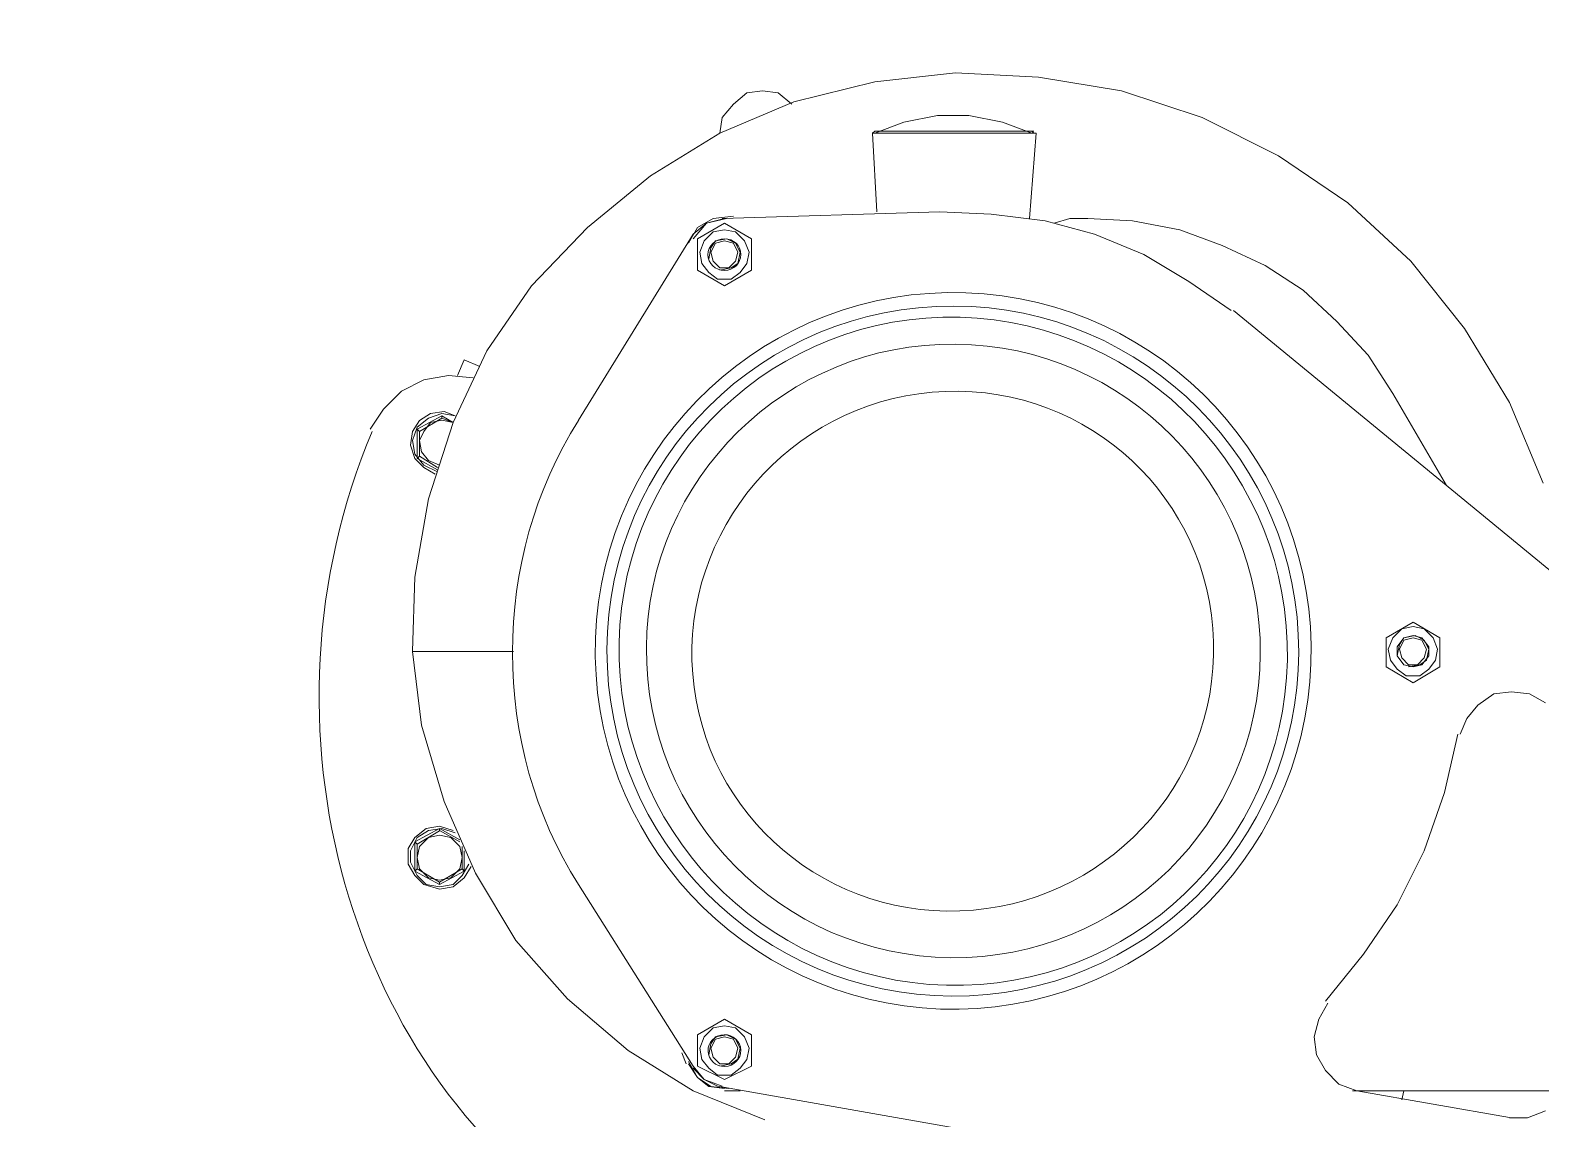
# Model space of a CAD drawing. Header units: inches. Extents: x 23291 to 181956, y 9161 to 51408.
# Drawn here: x 112780.4 to 113250.9, y 37280.9 to 37620 of the extents above; entities that cross this region are included whole.
import ezdxf

# ---------------------------------------------------------------- set-up
doc = ezdxf.new("R2010")
doc.units = ezdxf.units.IN
doc.header["$MEASUREMENT"] = 0
doc.layers.add('1', color=3, linetype='Continuous')
doc.layers.add('Dim', color=6, linetype='Continuous', lineweight=13)

# ---------------------------------------------------------------- blocks, each defined once
blk = doc.blocks.new('5')
at = {"layer": '1', "lineweight": 9}
for p, q in [((225.26463, -21.1878), (225.24176, -21.19032)), ((225.28812, -21.18906), (225.26463, -21.1878)), ((225.31161, -21.19288), (225.28812, -21.18906)), ((225.20557, -21.19351), (225.20175, -21.19667)), ((225.21003, -21.19286), (225.20557, -21.19351)), ((225.21447, -21.19351), (225.21003, -21.19286)), ((225.21826, -21.19667), (225.21447, -21.19351)), ((225.24176, -21.19032), (225.21889, -21.19604)), ((225.33448, -21.20049), (225.31161, -21.19288)), ((225.21889, -21.19604), (225.19794, -21.20491)), ((225.20175, -21.19667), (225.19858, -21.20049)), ((225.19858, -21.20049), (225.19794, -21.20492)), ((225.25003, -21.20176), (225.24176, -21.20492)), ((225.25954, -21.19984), (225.25003, -21.20176)), ((225.26844, -21.19984), (225.25954, -21.19984)), ((225.27794, -21.20176), (225.26844, -21.19984)), ((225.28622, -21.20492), (225.27794, -21.20176)), ((225.35608, -21.21128), (225.33448, -21.20049)), ((225.19794, -21.20491), (225.17826, -21.21699)), ((225.28749, -21.20492), (225.24113, -21.20492)), ((225.24113, -21.20492), (225.24239, -21.22716)), ((225.24114, -21.20492), (225.24176, -21.20429)), ((225.24176, -21.20429), (225.28685, -21.20429)), ((225.2875, -21.20492), (225.28558, -21.22908)), ((225.28685, -21.20492), (225.28622, -21.20429)), ((225.37576, -21.22462), (225.35608, -21.21128)), ((225.17826, -21.21699), (225.16048, -21.23162)), ((225.20175, -21.22844), (225.19602, -21.22907)), ((225.26017, -21.22715), (225.19857, -21.22907)), ((225.27477, -21.2278), (225.26018, -21.22715)), ((225.29003, -21.2297), (225.27477, -21.2278)), ((225.39356, -21.24115), (225.37576, -21.22462)), ((225.16048, -21.23162), (225.1446, -21.24811)), ((225.1916, -21.23162), (225.18906, -21.23605)), ((225.19413, -21.23033), (225.19032, -21.23478)), ((225.19414, -21.23033), (225.19033, -21.23351)), ((225.19602, -21.22907), (225.1916, -21.23162)), ((225.1916, -21.23479), (225.19921, -21.23034)), ((225.19604, -21.23287), (225.1935, -21.2354)), ((225.19984, -21.22907), (225.19413, -21.23033)), ((225.19921, -21.22907), (225.19414, -21.23033)), ((225.19921, -21.23224), (225.19604, -21.23287)), ((225.19921, -21.23033), (225.20684, -21.23478)), ((225.20238, -21.23287), (225.19921, -21.23224)), ((225.20494, -21.2354), (225.20238, -21.23287)), ((225.304, -21.23351), (225.29003, -21.2297)), ((225.29257, -21.23033), (225.29702, -21.22907)), ((225.29702, -21.22907), (225.30208, -21.22907)), ((225.30209, -21.22906), (225.31478, -21.22969)), ((225.31478, -21.22969), (225.32814, -21.23224)), ((225.32814, -21.23224), (225.34019, -21.23669)), ((225.19033, -21.23351), (225.15793, -21.28621)), ((225.1916, -21.24368), (225.1916, -21.23479)), ((225.1935, -21.2354), (225.19222, -21.23858)), ((225.19667, -21.2354), (225.19539, -21.23732)), ((225.19666, -21.23604), (225.19539, -21.23859)), ((225.19921, -21.23541), (225.19666, -21.23604)), ((225.19985, -21.23479), (225.19667, -21.2354)), ((225.20175, -21.23604), (225.19921, -21.23541)), ((225.20238, -21.23605), (225.19985, -21.23479)), ((225.20304, -21.23859), (225.20175, -21.23604)), ((225.20367, -21.23858), (225.20238, -21.23605)), ((225.20619, -21.23858), (225.20494, -21.2354)), ((225.20684, -21.23479), (225.20684, -21.24369)), ((225.31796, -21.23922), (225.304, -21.23351)), ((225.34019, -21.23669), (225.35228, -21.2424)), ((225.19222, -21.23858), (225.19285, -21.24176)), ((225.19539, -21.23732), (225.19477, -21.2405)), ((225.19539, -21.23859), (225.19604, -21.24114)), ((225.19604, -21.24114), (225.19794, -21.24304)), ((225.20048, -21.24304), (225.20238, -21.24114)), ((225.20238, -21.24114), (225.20304, -21.23859)), ((225.20302, -21.24176), (225.20367, -21.23858)), ((225.20556, -21.24176), (225.20619, -21.23858)), ((225.33068, -21.24686), (225.31796, -21.23922)), ((225.40879, -21.26018), (225.39356, -21.24115)), ((225.19921, -21.24811), (225.1916, -21.24368)), ((225.19285, -21.24176), (225.19477, -21.24432)), ((225.19477, -21.24432), (225.19729, -21.24619)), ((225.19794, -21.24368), (225.20113, -21.24303)), ((225.19794, -21.24304), (225.20048, -21.24304)), ((225.20684, -21.24368), (225.19921, -21.24811)), ((225.20112, -21.24619), (225.20367, -21.24432)), ((225.20113, -21.24303), (225.20302, -21.24176)), ((225.20367, -21.24432), (225.20556, -21.24176)), ((225.35228, -21.2424), (225.36306, -21.24938)), ((225.1446, -21.24811), (225.13189, -21.26655)), ((225.19729, -21.24619), (225.20112, -21.24619)), ((225.34273, -21.2551), (225.33068, -21.24686)), ((225.36306, -21.24938), (225.37259, -21.25827)), ((225.46086, -21.35164), (225.34338, -21.25509)), ((225.37259, -21.25827), (225.38149, -21.2678)), ((225.42149, -21.28114), (225.40879, -21.26018)), ((225.13189, -21.26655), (225.12238, -21.28685)), ((225.12364, -21.27351), (225.12556, -21.26908)), ((225.12998, -21.27098), (225.12554, -21.26908)), ((225.38149, -21.2678), (225.38847, -21.2786)), ((225.11412, -21.27479), (225.10774, -21.27798)), ((225.1211, -21.27351), (225.11412, -21.27479)), ((225.12808, -21.27414), (225.1211, -21.27351)), ((225.10774, -21.27798), (225.10269, -21.28304)), ((225.38847, -21.2786), (225.40371, -21.30465)), ((225.10269, -21.28304), (225.09888, -21.28875)), ((225.11983, -21.28367), (225.11602, -21.2843)), ((225.123, -21.28496), (225.11983, -21.28367)), ((225.43102, -21.30401), (225.42149, -21.28114)), ((225.11283, -21.28622), (225.11093, -21.28938)), ((225.11093, -21.29193), (225.1122, -21.28812)), ((225.1122, -21.28876), (225.11919, -21.28494)), ((225.1122, -21.28812), (225.11537, -21.28559)), ((225.11602, -21.2843), (225.11283, -21.28622)), ((225.11283, -21.28939), (225.11919, -21.28559)), ((225.11601, -21.28684), (225.11412, -21.28939)), ((225.11537, -21.28559), (225.11919, -21.2843)), ((225.12238, -21.28685), (225.11538, -21.30844)), ((225.11918, -21.28621), (225.11601, -21.28684)), ((225.12237, -21.28684), (225.11918, -21.28621)), ((225.11919, -21.2843), (225.123, -21.28496)), ((225.11919, -21.28494), (225.12238, -21.28684)), ((225.11919, -21.28495), (225.11919, -21.28558)), ((225.11919, -21.28559), (225.12237, -21.28685)), ((225.11093, -21.28938), (225.11031, -21.2932)), ((225.11158, -21.29575), (225.11093, -21.29193)), ((225.11283, -21.28939), (225.1122, -21.28876)), ((225.1122, -21.29257), (225.1122, -21.28876)), ((225.1122, -21.29701), (225.1122, -21.29258)), ((225.11283, -21.29637), (225.11283, -21.28937)), ((225.11412, -21.28939), (225.11283, -21.29192)), ((225.11283, -21.29192), (225.11347, -21.29513)), ((225.11031, -21.2932), (225.11158, -21.29699)), ((225.1141, -21.29891), (225.11158, -21.29575)), ((225.11158, -21.29699), (225.1141, -21.29956)), ((225.1122, -21.297), (225.11283, -21.29637)), ((225.11792, -21.30019), (225.1122, -21.29701)), ((225.11792, -21.29956), (225.11283, -21.29638)), ((225.11347, -21.29513), (225.11539, -21.29763)), ((225.11792, -21.30083), (225.1141, -21.29891)), ((225.1141, -21.29956), (225.11729, -21.30146)), ((225.11539, -21.29763), (225.11856, -21.2989)), ((225.11538, -21.30844), (225.11158, -21.33066)), ((225.11158, -21.33066), (225.11093, -21.35163)), ((225.38656, -21.34781), (225.39419, -21.34336)), ((225.39419, -21.34335), (225.4018, -21.3478)), ((225.38656, -21.35605), (225.38656, -21.34781)), ((225.38846, -21.3478), (225.38719, -21.351)), ((225.39101, -21.34527), (225.38846, -21.3478)), ((225.39163, -21.34781), (225.38973, -21.35034)), ((225.39163, -21.34781), (225.39037, -21.34971)), ((225.39419, -21.34464), (225.39101, -21.34527)), ((225.39419, -21.34718), (225.39163, -21.34781)), ((225.39481, -21.34718), (225.39163, -21.34781)), ((225.39419, -21.34781), (225.39163, -21.34846)), ((225.39734, -21.34527), (225.39419, -21.34464)), ((225.39672, -21.34781), (225.39419, -21.34718)), ((225.39672, -21.34846), (225.39419, -21.34781)), ((225.39736, -21.34846), (225.39481, -21.34718)), ((225.39863, -21.35034), (225.39672, -21.34781)), ((225.39991, -21.3478), (225.39734, -21.34527)), ((225.40116, -21.351), (225.39991, -21.3478)), ((225.40181, -21.34781), (225.40181, -21.35605)), ((225.11093, -21.35164), (225.11347, -21.37259)), ((225.13951, -21.35164), (225.11093, -21.35164)), ((225.38719, -21.351), (225.38784, -21.35416)), ((225.38973, -21.35034), (225.38973, -21.35289)), ((225.39037, -21.34971), (225.38975, -21.35289)), ((225.39163, -21.34846), (225.39038, -21.35099)), ((225.39038, -21.35099), (225.39101, -21.35352)), ((225.39799, -21.35099), (225.39672, -21.34846)), ((225.39734, -21.35352), (225.39799, -21.35099)), ((225.39863, -21.35099), (225.39736, -21.34846)), ((225.39798, -21.35418), (225.39863, -21.35099)), ((225.39863, -21.35289), (225.39863, -21.35034)), ((225.40053, -21.35416), (225.40116, -21.351)), ((225.39419, -21.36052), (225.38656, -21.35605)), ((225.38784, -21.35416), (225.38973, -21.35672)), ((225.38973, -21.35289), (225.39163, -21.35544)), ((225.38973, -21.35672), (225.39228, -21.35861)), ((225.39101, -21.35352), (225.39292, -21.35544)), ((225.39163, -21.35544), (225.39419, -21.35606)), ((225.39292, -21.35605), (225.39609, -21.35544)), ((225.39292, -21.35544), (225.39546, -21.35544)), ((225.39419, -21.35606), (225.39672, -21.35544)), ((225.40181, -21.35605), (225.3942, -21.36052)), ((225.39546, -21.35544), (225.39734, -21.35352)), ((225.39609, -21.35544), (225.39798, -21.35418)), ((225.39609, -21.35861), (225.39863, -21.35672)), ((225.39672, -21.35544), (225.39863, -21.35289)), ((225.39863, -21.35672), (225.40053, -21.35416)), ((225.39228, -21.35861), (225.39609, -21.35861)), ((225.41705, -21.36369), (225.41259, -21.36686)), ((225.42211, -21.36306), (225.41705, -21.36369)), ((225.4272, -21.36369), (225.42211, -21.36306)), ((225.43166, -21.36622), (225.4272, -21.36369)), ((225.41259, -21.36686), (225.40942, -21.37067)), ((225.11347, -21.37259), (225.11983, -21.39418)), ((225.40942, -21.37067), (225.40752, -21.37512)), ((225.40308, -21.39163), (225.40689, -21.37512)), ((225.11983, -21.39418), (225.12873, -21.41448)), ((225.39735, -21.40814), (225.40308, -21.39163)), ((225.11158, -21.4056), (225.11855, -21.40179)), ((225.11474, -21.40179), (225.11159, -21.40434)), ((225.11537, -21.40242), (225.1122, -21.40434)), ((225.1122, -21.40624), (225.11856, -21.40243)), ((225.11856, -21.40116), (225.11474, -21.40179)), ((225.11919, -21.40179), (225.11537, -21.40242)), ((225.11856, -21.4037), (225.11539, -21.40433)), ((225.11855, -21.40179), (225.12426, -21.40497)), ((225.12237, -21.40242), (225.11856, -21.40116)), ((225.11856, -21.40179), (225.11856, -21.40242)), ((225.11856, -21.40242), (225.12427, -21.40561)), ((225.12173, -21.40433), (225.11856, -21.4037)), ((225.123, -21.40307), (225.11919, -21.40179)), ((225.11159, -21.40434), (225.10966, -21.4075)), ((225.10966, -21.4075), (225.10966, -21.41195)), ((225.1122, -21.40434), (225.1103, -21.40815)), ((225.1103, -21.40815), (225.1103, -21.41131)), ((225.11221, -21.40624), (225.11158, -21.4056)), ((225.11158, -21.41004), (225.11158, -21.40561)), ((225.1122, -21.41323), (225.1122, -21.40623)), ((225.11283, -21.40686), (225.1122, -21.41004)), ((225.11539, -21.40433), (225.11283, -21.40686)), ((225.12427, -21.40686), (225.12173, -21.40433)), ((225.12491, -21.41004), (225.12427, -21.40686)), ((225.12492, -21.40687), (225.12492, -21.41324)), ((225.12555, -21.40815), (225.12555, -21.41004)), ((225.38974, -21.42338), (225.39735, -21.40814)), ((225.10966, -21.41195), (225.11159, -21.41514)), ((225.1103, -21.41131), (225.1122, -21.41513)), ((225.11158, -21.41386), (225.11158, -21.41004)), ((225.1122, -21.41004), (225.11283, -21.41323)), ((225.12427, -21.41323), (225.12491, -21.41004)), ((225.12492, -21.41513), (225.12681, -21.41195)), ((225.12555, -21.41004), (225.12555, -21.41386)), ((225.11158, -21.41386), (225.11221, -21.41323)), ((225.11856, -21.41767), (225.11158, -21.41386)), ((225.11159, -21.41514), (225.11412, -21.41766)), ((225.11856, -21.41703), (225.1122, -21.41323)), ((225.1122, -21.41513), (225.11475, -21.41766)), ((225.11283, -21.41323), (225.11539, -21.41576)), ((225.11539, -21.41576), (225.11856, -21.41641)), ((225.12492, -21.41323), (225.11856, -21.41703)), ((225.12555, -21.41386), (225.11856, -21.41767)), ((225.11856, -21.41641), (225.12173, -21.41576)), ((225.12173, -21.41576), (225.12427, -21.41323)), ((225.12237, -21.41766), (225.12492, -21.41513)), ((225.12237, -21.4183), (225.12554, -21.41575)), ((225.12555, -21.41386), (225.12492, -21.41323)), ((225.12554, -21.41575), (225.12746, -21.41258)), ((225.12873, -21.41448), (225.14015, -21.43353)), ((225.11412, -21.41766), (225.11856, -21.41895)), ((225.11475, -21.41766), (225.11856, -21.41829)), ((225.11856, -21.41703), (225.11856, -21.41703)), ((225.11856, -21.41767), (225.11856, -21.41703)), ((225.11856, -21.41829), (225.12237, -21.41766)), ((225.11856, -21.41895), (225.12237, -21.4183)), ((225.15793, -21.41767), (225.19033, -21.4691)), ((225.38021, -21.43735), (225.38974, -21.42338)), ((225.14015, -21.43353), (225.15474, -21.45006)), ((225.36942, -21.4507), (225.38021, -21.43735)), ((225.15474, -21.45006), (225.17192, -21.46465)), ((225.37005, -21.45132), (225.36751, -21.45576)), ((225.1916, -21.46021), (225.19921, -21.45578)), ((225.19604, -21.4583), (225.1935, -21.46085)), ((225.19921, -21.45767), (225.19604, -21.4583)), ((225.19921, -21.45577), (225.20684, -21.4602)), ((225.20238, -21.4583), (225.19921, -21.45767)), ((225.20494, -21.46085), (225.20238, -21.4583)), ((225.36751, -21.45576), (225.36624, -21.46084)), ((225.1916, -21.4691), (225.1916, -21.4602)), ((225.1935, -21.46085), (225.19222, -21.46401)), ((225.19539, -21.46276), (225.19477, -21.46594)), ((225.19667, -21.46084), (225.19539, -21.46276)), ((225.19666, -21.46148), (225.19539, -21.46401)), ((225.19921, -21.46085), (225.19666, -21.46148)), ((225.19985, -21.4602), (225.19667, -21.46084)), ((225.20175, -21.46148), (225.19921, -21.46085)), ((225.20238, -21.46147), (225.19985, -21.4602)), ((225.20304, -21.46401), (225.20175, -21.46148)), ((225.20367, -21.46402), (225.20238, -21.46147)), ((225.20619, -21.46401), (225.20494, -21.46085)), ((225.20684, -21.46021), (225.20684, -21.4691)), ((225.36624, -21.46084), (225.36688, -21.46592)), ((225.17192, -21.46465), (225.19032, -21.4761)), ((225.18842, -21.46846), (225.18715, -21.4653)), ((225.18905, -21.46784), (225.19161, -21.47228)), ((225.19222, -21.46401), (225.19285, -21.4672)), ((225.19285, -21.4672), (225.19477, -21.46972)), ((225.19539, -21.46401), (225.19604, -21.46656)), ((225.19604, -21.46656), (225.19794, -21.46846)), ((225.20048, -21.46846), (225.20238, -21.46656)), ((225.20113, -21.46847), (225.20302, -21.46718)), ((225.20238, -21.46656), (225.20304, -21.46401)), ((225.20302, -21.46718), (225.20367, -21.46402)), ((225.20367, -21.46972), (225.20556, -21.4672)), ((225.20556, -21.4672), (225.20619, -21.46401)), ((225.36688, -21.46592), (225.36941, -21.47037)), ((225.18905, -21.46846), (225.19161, -21.4723)), ((225.19033, -21.4691), (225.1935, -21.47292)), ((225.19033, -21.46972), (225.1935, -21.47292)), ((225.19921, -21.47292), (225.1916, -21.4691)), ((225.19161, -21.47228), (225.19539, -21.47483)), ((225.19161, -21.4723), (225.19476, -21.47483)), ((225.19477, -21.46972), (225.19729, -21.47166)), ((225.19729, -21.47166), (225.20112, -21.47166)), ((225.19794, -21.46846), (225.20048, -21.46846)), ((225.19794, -21.4691), (225.20113, -21.46847)), ((225.20684, -21.4691), (225.19921, -21.47292)), ((225.20112, -21.47166), (225.20367, -21.46972)), ((225.36941, -21.47037), (225.37322, -21.47417)), ((225.19032, -21.4761), (225.21063, -21.48434)), ((225.1935, -21.47292), (225.19858, -21.47481)), ((225.1935, -21.47292), (225.19729, -21.47482)), ((225.19476, -21.47483), (225.1992, -21.47546)), ((225.19539, -21.47483), (225.20047, -21.47547)), ((225.1973, -21.47482), (225.46149, -21.52118)), ((225.20366, -21.47609), (225.1992, -21.47609)), ((225.37322, -21.47417), (225.37829, -21.47608)), ((225.37703, -21.47609), (225.43736, -21.47609)), ((225.3783, -21.47609), (225.42149, -21.4837)), ((225.39101, -21.47863), (225.39163, -21.47608)), ((225.42149, -21.48371), (225.42658, -21.48371)), ((225.42658, -21.48371), (225.43166, -21.48181))]:
    blk.add_line(p, q, dxfattribs=at)
for centre, major_axis, ratio, start_param, end_param in [((225.19921, -21.23927), (0.00466, 0.00011), 0.962993, 1.55274, 7.835925), ((225.26399, -21.35151), (0.00357, 0.10142), 0.998841, 0.03551927946319289, 6.318704586642779), ((225.264, -21.35157), (0, 0.09964), 0.999498, 3.931342820173711e-07, 6.283185700313869), ((225.26389, -21.35157), (-0.09586, 0.0201), 0.997664, 1.773981, 8.057166), ((225.264, -21.35162), (-0.06778, 0.06645), 0.993645, 2.322509, 8.605694), ((225.26403, -21.35151), (-0.06632, 0.05632), 0.997534, 2.265797, 8.548982), ((225.26387, -21.35159), (0.06125, 0.04169), 0.990598, 1.00524, 7.288425), ((225.2366, -21.35195), (0, 0.11145), 0.874097, 0.939998, 2.201499), ((225.23498, -21.36444), (0, 0.17221), 0.874097, 1.11985, 2.647842), ((225.19921, -21.46471), (0.00465, 0.00012), 0.966477, 1.550319472565804, 7.83350477974539)]:
    blk.add_ellipse(centre, major_axis=major_axis, ratio=ratio, start_param=start_param, end_param=end_param, dxfattribs=at)

msp = doc.modelspace()

# ---------------------------------------------------------------- linework, layer by layer
msp.add_open_spline([(102008.15, 38756.27), (103204.48, 38248.03), (105131.89, 37390.91), (109175.85, 35826.99), (112823.77, 35070.29), (117769.55, 35070.29), (121406.78, 35085.26), (123831.05, 35070.17)], degree=3, knots=[0, 0, 0, 0, 3.550687, 7.088547, 10.454406, 13.763203, 20.376363, 20.376363, 20.376363, 20.376363])
msp.add_open_spline([(102008.15, 38756.27), (103204.48, 38248.03), (105131.89, 37390.91), (109175.85, 35826.99), (112823.77, 35070.29), (117769.55, 35070.29), (121406.78, 35085.26), (123831.05, 35070.17)], degree=3, knots=[0, 0, 0, 0, 3.550687, 7.088547, 10.454406, 13.763203, 20.376363, 20.376363, 20.376363, 20.376363])

# ---------------------------------------------------------------- block references
at = {"layer": 'Dim', "xscale": 1100, "yscale": 1100, "zscale": 1100}
msp.add_blockref('5', (-134722.54, 60913.32), dxfattribs=at)

doc.saveas('drawing.dxf')
